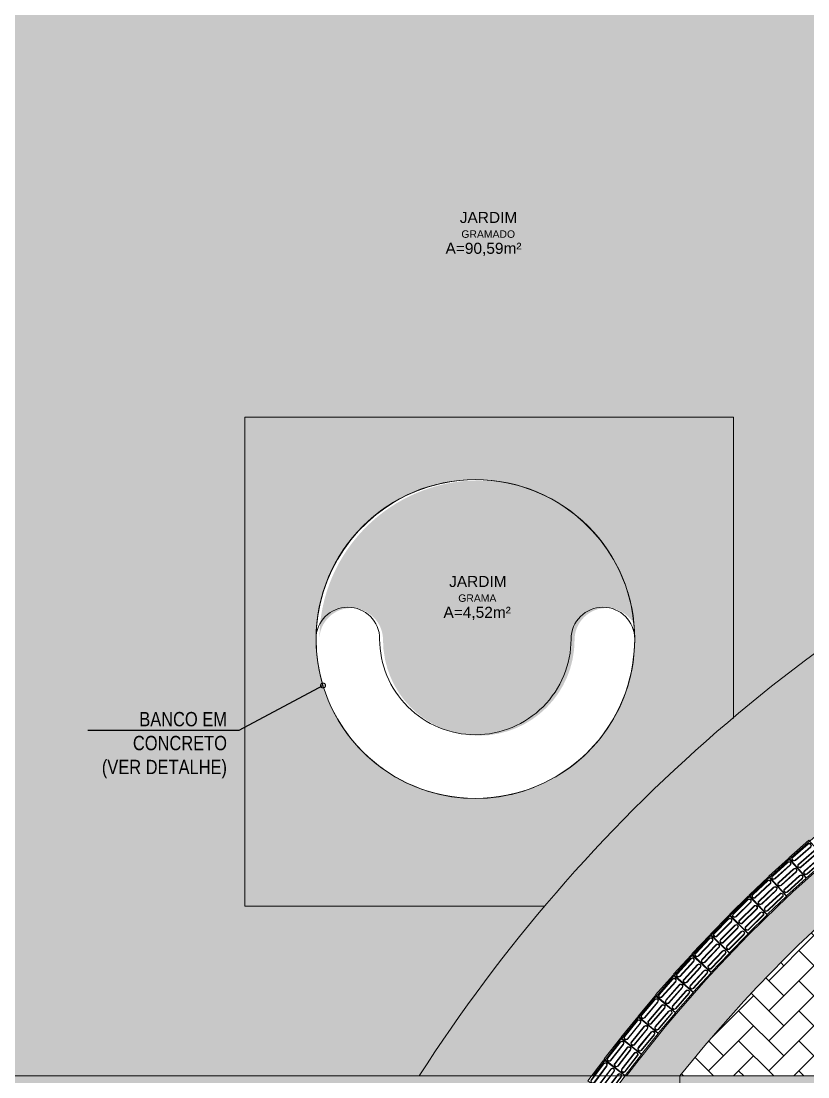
# Model space of a CAD drawing. Header units: inches. Extents: x 44782 to 44933, y 6798 to 6838.
# Drawn here: x 44794.42 to 44801.82, y 6803.63 to 6813.56 of the extents above; entities that cross this region are included whole.
import ezdxf
from ezdxf import colors
from ezdxf.entities.mleader import LeaderData, LeaderLine
from ezdxf.math import Vec2, Vec3

# ---------------------------------------------------------------- set-up
doc = ezdxf.new("R2010")
doc.units = ezdxf.units.IN
doc.header["$MEASUREMENT"] = 0
doc.linetypes.add('HIDDEN', pattern=[9.524999999999999, 6.349999999999999, -3.174999999999999])
for name, color, linetype, lineweight in [('at_Entity', 7, 'Continuous', 9), ('at_Text', 7, 'Continuous', 9), ('PISO TATIL', 30, 'Continuous', 0)]:
    doc.layers.add(name, color=color, linetype=linetype, lineweight=lineweight)
for name, color, linetype in [('H. PAVER CINZA 1', 252, 'Continuous'), ('PONTO DENTISTA', 7, 'Continuous'), ('TEXTO01', 7, 'Continuous')]:
    doc.layers.add(name, color=color, linetype=linetype)
doc.styles.add('ARIAL', font='ARIALN.TTF', dxfattribs={"height": 0.18})
doc.styles.get("Standard").update_dxf_attribs({"font": 'txt.shx', "height": 0.18})

# ---------------------------------------------------------------- blocks, each defined once
blk = doc.blocks.new('_DotSmall')
at = {"color": 0, "linetype": 'ByBlock', "const_width": 0.5}
blk.add_lwpolyline([(-0.0625, 0, 1), (0.0625, 0, 1)], format="xyb", close=True, dxfattribs=at)
blk = doc.blocks.new('A$C4E6C04E1')
at = {"layer": 'at_Entity', "color": 160, "true_color": 0x003fff}
for p, q in [((-2.89073796e-07, 0.2498486956301349), (-2.89073796e-07, -6.4201231e-08)), ((-2.89073796e-07, 0.2498486956301349), (0.2498484707684838, 0.2498486956301349)), ((0.0285841028162395, 0.2307924342876504), (0.2191467162483605, 0.2307924342876504)), ((0.0285841028453433, 0.2265577095440676), (0.2191467162774643, 0.2265577095440676)), ((0.2498484707684838, 0.2498486956301349), (0.2498484707684838, -6.4201231e-08)), ((0.2191467162774643, 0.1947972739726538), (0.0285841028453433, 0.1947972739726538)), ((0.2191467162774643, 0.190562549229071), (0.0285841028453433, 0.190562549229071)), ((0.0285841028162395, 0.1460979394287278), (0.2191467162483605, 0.1460979394287278)), ((0.0285841028598952, 0.1418632146869641), (0.2191467162920162, 0.1418632146869641)), ((0.2191467162483605, 0.1101027791155502), (0.0285841028162395, 0.1101027791155502)), ((0.2191467162483605, 0.1058680543719674), (0.0285841028162395, 0.1058680543719674)), ((0.0285841028162395, 0.0614034445716243), (0.2191467162483605, 0.0614034445716243)), ((0.0285841028453433, 0.0571687198298605), (0.2191467162774643, 0.0571687198298605)), ((0.2191467162774643, 0.0254082842566277), (0.0285841028453433, 0.0254082842566277)), ((0.2191467162483605, 0.0211735595130449), (0.0285841028162395, 0.0211735595130449)), ((0.2498484707684838, -6.4201231e-08), (-2.89073796e-07, -6.4201231e-08))]:
    blk.add_line(p, q, dxfattribs=at)
for centre, radius, start, end in [((0.0285841024015099, 0.2106774922976911), 0.0201149419897556, 89.99999881855739, 180.000001525891), ((0.0285841024015099, 0.2106774912190303), 0.0201149419897575, 179.9999984741089, 270.0000011814426), ((0.0285841025179252, 0.2106774921830947), 0.0158802173603377, 89.99999881855739, 180.000001525891), ((0.0285841025179252, 0.2106774913336267), 0.0158802173603358, 179.9999984741089, 270.0000011814426), ((0.2191467169832322, 0.2106774751682678), 0.0201149552111158, 0.2554665375893367, 90.00000157497892), ((0.2191467167067458, 0.2106774928961386), 0.0158802218643174, 0.2554593513115338, 90.00000118144264), ((0.219146735376853, 0.2106775311603997), 0.0158802306261481, 270.5107862499373, 0.2553216274590782), ((0.2191467212469433, 0.2106775126703724), 0.0201149525809934, 270.5108295669148, 0.2553597748014402), ((0.0285841024015099, 0.1259829974387685), 0.0201149419897556, 89.99999881855739, 180.000001525891), ((0.0285841024015099, 0.1259829963619268), 0.0201149419897575, 179.9999984741089, 270.0000011814426), ((0.0285841025179252, 0.1259829973259912), 0.0158802173603377, 89.99999881855739, 180.000001525891), ((0.0285841025179252, 0.1259829964747041), 0.0158802173603358, 179.9999984741089, 270.0000011814426), ((0.2191467169832322, 0.1259829803093453), 0.0201149552111158, 0.2554665375893367, 90.00000157497892), ((0.2191467167067458, 0.125982998039035), 0.0158802218643174, 0.2554593513115338, 90.00000118144264), ((0.219146735376853, 0.1259830363014771), 0.0158802306261481, 270.5107862499373, 0.2553216274590782), ((0.2191467212469433, 0.1259830178114498), 0.0201149525809934, 270.5108295669148, 0.2553597748014402), ((0.0285841024015099, 0.041288502581665), 0.0201149419897556, 89.99999881855739, 180.000001525891), ((0.0285841024015099, 0.0412885015030042), 0.0201149419897575, 179.9999984741089, 270.0000011814426), ((0.0285841025179252, 0.0412885024688876), 0.0158802173603377, 89.99999881855739, 180.000001525891), ((0.0285841025179252, 0.0412885016176006), 0.0158802173603358, 179.9999984741089, 270.0000011814426), ((0.2191467169832322, 0.0412884854522417), 0.0201149552111158, 0.2554665375893367, 90.00000157497892), ((0.2191467167067458, 0.0412885031801125), 0.0158802218643174, 0.2554593513115338, 90.00000118144264), ((0.219146735376853, 0.0412885414425546), 0.0158802306261481, 270.5107862499373, 0.2553216274590782), ((0.2191467212469433, 0.0412885229543463), 0.0201149525809934, 270.5108295669148, 0.2553597748014402)]:
    blk.add_arc(centre, radius, start, end, dxfattribs=at)

msp = doc.modelspace()

# ---------------------------------------------------------------- hatches: boundary and pattern name
h = msp.add_hatch(color=68)
h.dxf.hatch_style = 1
edge = h.paths.add_edge_path()
edge.add_line((44804.56307351679, 6814.384272501815), (44793.31617792632, 6814.384272501815))
edge.add_line((44793.31617792632, 6814.384272501815), (44793.31617792632, 6814.682447869275))
edge.add_line((44793.31617792632, 6814.682447869275), (44792.46551903125, 6814.682447869275))
edge.add_line((44792.46551903125, 6814.682447869275), (44792.46551903125, 6803.636768700498))
edge.add_line((44792.46551903125, 6803.636768700498), (44798.16197113465, 6803.636768700498))
edge.add_arc((44810.78573673676, 6795.554973713457), 14.9891583549445, 139.7771852354234, 147.3724343431842, ccw=False)
edge.add_line((44799.3409304824, 6805.234399212409), (44796.51990321778, 6805.234399212409))
edge.add_line((44796.51990321778, 6805.234399212409), (44796.51990321778, 6809.83472865995))
edge.add_line((44796.51990321778, 6809.83472865995), (44801.11811659842, 6809.83472865995))
edge.add_line((44801.11811659842, 6809.83472865995), (44801.11811659842, 6807.009753896873))
edge.add_arc((44810.78573673675, 6795.554973713481), 14.9891583549256, 114.5284022503092, 130.1637396996153, ccw=False)
edge.add_line((44804.56307351679, 6809.191444321376), (44804.56307351679, 6814.384272501815))
h = msp.add_hatch(color=68)
h.dxf.hatch_style = 1
h.paths.add_polyline_path([(44798.72194818652, 6809.239222720659, 0.4142000008734682), (44797.22186957171, 6807.73906964709, -0.4141994033081028), (44797.5214616104, 6808.038677167751, -0.4147976946454041), (44797.82108305729, 6807.73848775538, 0.999676724555532), (44799.62295850093, 6807.739070176077, -0.4141988861799323), (44799.92255053961, 6808.038677167751, -0.4132509013691813), (44800.22217013043, 6807.74007018885, 0.4140325015603662)])
h = msp.add_hatch()
h.set_pattern_fill('AR-HBONE', color=256, scale=0.05)
h.set_pattern_definition([(45, (-70.98186954078119, 20.55019380461999), (2.220446049250313e-17, 0.282842712474619), [0.6000000000000001, -0.2]), (135, (-70.84044818453118, 20.69161516086999), (2.220446049250313e-17, 0.282842712474619), [0.6000000000000001, -0.2])])
h.paths.add_polyline_path([(44800.61449267546, 6803.636768700503), (44804.91222455585, 6803.636768700503, -0.3246670528228213), (44816.65851193546, 6803.636768700503), (44820.95835988275, 6803.636768700503, 0.4825218990548895)])
at = {"layer": 'H. PAVER CINZA 1'}
h = msp.add_hatch(color=256, dxfattribs=at)
h.paths.add_polyline_path([(44801.12093165094, 6809.837545007931), (44796.51990321778, 6809.837545007931), (44796.51990321778, 6805.234399212409), (44799.36987296975, 6805.234399212409), (44799.51155681268, 6805.404721278904), (44799.56678767032, 6805.471543798009), (44799.62025106849, 6805.532417964256), (44799.70943103049, 6805.63446926098), (44799.75735028373, 6805.689632122269), (44799.76347949054, 6805.696318529705), (44799.7742891827, 6805.708688383612), (44799.98390805746, 6805.937363519729), (44800.05815089107, 6806.013768765951), (44800.22528736783, 6806.18721227956), (44800.34174229828, 6806.299432485269), (44800.35656383487, 6806.314254021844), (44800.38464674642, 6806.340776771663), (44800.39637547545, 6806.352079001454), (44800.42220206837, 6806.379892255358), (44800.43794419734, 6806.392136133458), (44800.45819722868, 6806.41165269093), (44800.50689656322, 6806.458234663104), (44800.69534181428, 6806.633975739936), (44800.79426233772, 6806.720853764879), (44800.80120993286, 6806.72713968428), (44800.82968480548, 6806.751963932212), (44800.93883848698, 6806.847829339448), (44800.98664630071, 6806.887546600085), (44801.00447672051, 6806.902880761108), (44801.11669692618, 6806.99604470545), (44801.12093165094, 6807.000279430195)])
edge = h.paths.add_edge_path(flags=16)
edge.add_arc((44798.6912591934, 6807.748768496244), 1.500152707914821, -159.9070609100811, 0, ccw=False)
edge.add_arc((44797.28159074739, 6807.238332370647), 0.004999999998003, 120.36954578436149, 279.4407510871378, ccw=False)
edge.add_arc((44798.6912591934, 6807.748768496252), 1.500152707914834, 180.0000000002779, 199.7173577634437, ccw=False)
edge.add_arc((44798.6912591934, 6807.748768496244), 1.500152707914821, 0, 180, ccw=False)
h.paths.add_polyline_path([(44796.51990321778, 6806.703058766453), (44796.51990321778, 6807.139056947444)], flags=17)
for points in [[(44821.77327075401, 6803.636768700519), (44823.41088142357, 6803.636768700519, 0.1438635428231175), (44817.0097790414, 6809.191444321401), (44817.0097790414, 6809.485577620944), (44816.50827118535, 6809.485577620944), (44814.70961431764, 6809.485577620944), (44814.70961431764, 6809.604077367524), (44811.58629956853, 6809.604077367524), (44809.9865529897, 6809.604077367524), (44806.86112217369, 6809.604077367524), (44806.86112217369, 6809.485577620944), (44805.06246530598, 6809.485577620944), (44804.56307351681, 6809.485577620944), (44804.56307351681, 6809.191444321397, 0.144298322606379), (44798.16197113466, 6803.636768700519), (44799.79857664627, 6803.636768700519, -0.5057446233203657)], [(44800.11300709379, 6803.636768700498), (44800.61660874236, 6803.636768700498, -0.4825218990548947), (44820.96047594965, 6803.636768700498), (44821.46309222171, 6803.636768700498, 0.4971506678949753)]]:
    msp.add_hatch(color=256, dxfattribs=at).paths.add_polyline_path(points)
h = msp.add_hatch(color=256, dxfattribs=at)
h.paths.add_polyline_path([(44800.61449267545, 6802.987136161222), (44800.41361918491, 6802.987136161222), (44800.16377042507, 6802.98713616122), (44799.91393329151, 6802.987136161219), (44799.66393329153, 6802.987136161219), (44799.41393329153, 6802.987136161219), (44799.16392166525, 6802.987136161219), (44798.91407290541, 6802.987136161215), (44798.66422414557, 6802.987136161219), (44798.41437538573, 6802.987136161217), (44798.16452662589, 6802.987136161219), (44797.91467786604, 6802.987136161217), (44797.6648291062, 6802.987136161215), (44797.41498034636, 6802.987136161213), (44797.16513158652, 6802.987136161213), (44796.91528282667, 6802.987136161209), (44796.66543406683, 6802.987136161213), (44796.41558530699, 6802.987136161211), (44796.16573654715, 6802.987136161213), (44795.91588778731, 6802.987136161211), (44795.66603902746, 6802.987136161209), (44795.41619026762, 6802.987136161208), (44795.16634150778, 6802.987136161208), (44794.91649274794, 6802.987136161204), (44794.66664398809, 6802.987136161208), (44794.41679522825, 6802.987136161206), (44794.16694646841, 6802.987136161208), (44793.91709770857, 6802.987136161206), (44793.66724894872, 6802.987136161204), (44793.41740018888, 6802.987136161202), (44793.16755142904, 6802.987136161219), (44792.9177026692, 6802.987136161215), (44792.66785390936, 6802.987136161219), (44792.41800514951, 6802.987136161217), (44785.31527828112, 6802.987136161219), (44785.31527828112, 6800.63618583177), (44800.61449267545, 6800.63618583177)])
h.paths.add_polyline_path([(44799.4137704251, 6803.486822054601), (44799.66377042508, 6803.486822054601), (44799.8839498579, 6803.486822054601), (44799.74770879795, 6803.589827315618), (44799.78319890353, 6803.636768700498), (44785.31527828112, 6803.637826733949), (44785.31527828112, 6803.237890089245), (44792.41800514951, 6803.236832055793), (44792.41800514951, 6803.236984921048), (44792.66785390936, 6803.236984921048), (44792.9177026692, 6803.23698492105), (44793.16755142904, 6803.236984921046), (44793.41740018888, 6803.23698492105), (44793.66724894872, 6803.236984921034), (44793.91709770857, 6803.236984921035), (44794.16694646841, 6803.236984921037), (44794.41679522825, 6803.236984921039), (44794.66664398809, 6803.236984921037), (44794.91649274794, 6803.236984921039), (44795.16634150778, 6803.236984921035), (44795.41619026762, 6803.236984921039), (44795.66603902746, 6803.236984921039), (44795.91588778731, 6803.236984921041), (44796.16573654715, 6803.236984921043), (44796.41558530699, 6803.236984921044), (44796.66543406683, 6803.236984921043), (44796.91528282667, 6803.236984921044), (44797.16513158652, 6803.236984921041), (44797.41498034636, 6803.236984921044), (44797.6648291062, 6803.236984921044), (44797.91467786604, 6803.236984921046), (44798.16452662589, 6803.236984921048), (44798.41437538573, 6803.23698492105), (44798.66422414557, 6803.236984921048), (44798.91407290541, 6803.23698492105), (44799.16392166525, 6803.236984921046), (44799.4137704251, 6803.23698492105)])
h.paths.add_polyline_path([(44800.61449267545, 6803.636768700498), (44800.09641936831, 6803.636768700498), (44799.98305197815, 6803.486822054601), (44800.16377042507, 6803.486822054601), (44800.16377042507, 6803.236984921052), (44800.41361918491, 6803.236984921052), (44800.61449267545, 6803.236984921054)])
h.paths.add_polyline_path([(44804.91222455584, 6803.636768700498), (44800.61449267545, 6803.636768700498), (44800.61449267545, 6803.236984921054), (44800.66346794475, 6803.236984921054), (44800.91331670459, 6803.236984921052), (44801.16316546444, 6803.236984921054), (44801.41301422428, 6803.23698492105), (44801.66286298412, 6803.236984921054), (44801.91271174396, 6803.236984921054), (44802.16256050381, 6803.236984921055), (44802.41240926365, 6803.236984921057), (44802.66225802349, 6803.236984921059), (44802.91210678333, 6803.236984921057), (44803.16195554318, 6803.236984921059), (44803.41180430302, 6803.236984921055), (44803.66165306286, 6803.236984921059), (44803.9115018227, 6803.236984921059), (44804.16135058254, 6803.236984921061), (44804.41119934239, 6803.236984921063), (44804.66104810223, 6803.236984921065), (44804.91222455584, 6803.236984921063)])
h.paths.add_polyline_path([(44802.31115637546, 6800.798593616315), (44803.18931294888, 6800.798593616315), (44803.18931294888, 6800.959843774677), (44802.31115637546, 6800.959843774677)])

# ---------------------------------------------------------------- linework, layer by layer
at = {"layer": 'at_Entity', "color": 252, "true_color": 0x989898}
for p, q in [((44796.51990321778, 6809.83472865995), (44796.51990321778, 6809.246462060862)), ((44796.51990321778, 6809.83472865995), (44801.11811659842, 6809.83472865995)), ((44801.11811659842, 6809.83472865995), (44801.11811659842, 6809.246462060862)), ((44801.11811659842, 6809.83472865995), (44801.11811659842, 6809.246462060862)), ((44796.51990321778, 6809.246462060862), (44796.51990321778, 6809.242229927057)), ((44796.51990321778, 6809.242229927057), (44796.51990321778, 6809.229533525638)), ((44796.51990321778, 6809.229533525638), (44796.51990321778, 6809.208372856605)), ((44796.51990321778, 6809.208372856605), (44796.51990321778, 6809.178747919961)), ((44796.51990321778, 6809.178747919961), (44796.51990321778, 6809.142774782606)), ((44798.24872987768, 6809.178747919961), (44798.14292653252, 6809.142774782606)), ((44798.24872987768, 6809.178747919961), (44798.14292653252, 6809.142774782606)), ((44798.35664928974, 6809.208372856605), (44798.24872987768, 6809.178747919961)), ((44798.35664928974, 6809.208372856605), (44798.24872987768, 6809.178747919961)), ((44798.46668476871, 6809.229533525638), (44798.35664928974, 6809.208372856605)), ((44798.46668476871, 6809.229533525638), (44798.35664928974, 6809.208372856605)), ((44799.13324584322, 6809.178747919961), (44799.23904918837, 6809.142774782606)), ((44801.11811659842, 6809.246462060862), (44801.11811659842, 6809.242229927057)), ((44801.11811659842, 6809.246462060862), (44801.11811659842, 6809.242229927057)), ((44801.11811659842, 6809.242229927057), (44801.11811659842, 6809.229533525638)), ((44801.11811659842, 6809.242229927057), (44801.11811659842, 6809.229533525638)), ((44801.11811659842, 6809.229533525638), (44801.11811659842, 6809.208372856605)), ((44801.11811659842, 6809.229533525638), (44801.11811659842, 6809.208372856605)), ((44801.11811659842, 6809.208372856605), (44801.11811659842, 6809.178747919961)), ((44801.11811659842, 6809.208372856605), (44801.11811659842, 6809.178747919961)), ((44801.11811659842, 6809.178747919961), (44801.11811659842, 6809.142774782606)), ((44801.11811659842, 6809.178747919961), (44801.11811659842, 6809.142774782606)), ((44796.51990321778, 6809.142774782606), (44796.51990321778, 6809.096221310736)), ((44796.51990321778, 6809.096221310736), (44796.51990321778, 6809.045435705058)), ((44798.03923925426, 6809.096221310736), (44797.93978410982, 6809.045435705058)), ((44798.03923925426, 6809.096221310736), (44797.93978410982, 6809.045435705058)), ((44798.14292653252, 6809.142774782606), (44798.03923925426, 6809.096221310736)), ((44798.14292653252, 6809.142774782606), (44798.03923925426, 6809.096221310736)), ((44799.23904918837, 6809.142774782606), (44799.34062039971, 6809.096221310736)), ((44801.11811659842, 6809.142774782606), (44801.11811659842, 6809.096221310736)), ((44801.11811659842, 6809.142774782606), (44801.11811659842, 6809.096221310736)), ((44801.11811659842, 6809.096221310736), (44801.11811659842, 6809.045435705058)), ((44801.11811659842, 6809.096221310736), (44801.11811659842, 6809.045435705058)), ((44796.51990321778, 6809.045435705058), (44796.51990321778, 6808.984069764867)), ((44796.51990321778, 6808.984069764867), (44796.51990321778, 6808.918471690867)), ((44797.84667716607, 6808.984069764867), (44797.75568628924, 6808.918471690867)), ((44797.84667716607, 6808.984069764867), (44797.75568628924, 6808.918471690867)), ((44797.93978410982, 6809.045435705058), (44797.84667716607, 6808.984069764867)), ((44797.93978410982, 6809.045435705058), (44797.84667716607, 6808.984069764867)), ((44799.53529855482, 6808.984069764867), (44799.62628943166, 6808.918471690867)), ((44801.11811659842, 6809.045435705058), (44801.11811659842, 6808.984069764867)), ((44801.11811659842, 6809.045435705058), (44801.11811659842, 6808.984069764867)), ((44801.11811659842, 6808.984069764867), (44801.11811659842, 6808.918471690867)), ((44801.11811659842, 6808.984069764867), (44801.11811659842, 6808.918471690867)), ((44796.51990321778, 6808.918471690867), (44796.51990321778, 6808.844409349256)), ((44797.75568628924, 6808.918471690867), (44797.67104361312, 6808.844409349256)), ((44797.75568628924, 6808.918471690867), (44797.67104361312, 6808.844409349256)), ((44799.62628943166, 6808.918471690867), (44799.71093210778, 6808.844409349256)), ((44801.11811659842, 6808.918471690867), (44801.11811659842, 6808.844409349256)), ((44801.11811659842, 6808.918471690867), (44801.11811659842, 6808.844409349256)), ((44796.51990321778, 6808.844409349256), (44796.51990321778, 6808.766114873837)), ((44796.51990321778, 6808.766114873837), (44796.51990321778, 6808.681472197712)), ((44797.59063307078, 6808.766114873837), (44797.51868679609, 6808.681472197712)), ((44797.59063307078, 6808.766114873837), (44797.51868679609, 6808.681472197712)), ((44797.67104361312, 6808.844409349256), (44797.59063307078, 6808.766114873837)), ((44797.67104361312, 6808.844409349256), (44797.59063307078, 6808.766114873837)), ((44799.71093210778, 6808.844409349256), (44799.78922658321, 6808.766114873837)), ((44799.78922658321, 6808.766114873837), (44799.86328892481, 6808.681472197712)), ((44801.11811659842, 6808.844409349256), (44801.11811659842, 6808.766114873837)), ((44801.11811659842, 6808.844409349256), (44801.11811659842, 6808.766114873837)), ((44801.11811659842, 6808.766114873837), (44801.11811659842, 6808.681472197712)), ((44801.11811659842, 6808.766114873837), (44801.11811659842, 6808.681472197712)), ((44796.51990321778, 6808.681472197712), (44796.51990321778, 6808.590481320873)), ((44797.51868679609, 6808.681472197712), (44797.45097265518, 6808.590481320873)), ((44797.51868679609, 6808.681472197712), (44797.45097265518, 6808.590481320873)), ((44799.86328892481, 6808.681472197712), (44799.92888699881, 6808.590481320873)), ((44801.11811659842, 6808.681472197712), (44801.11811659842, 6808.590481320873)), ((44801.11811659842, 6808.681472197712), (44801.11811659842, 6808.590481320873)), ((44796.51990321778, 6808.590481320873), (44796.51990321778, 6808.495258310229)), ((44797.45097265518, 6808.590481320873), (44797.39172278188, 6808.495258310229)), ((44797.45097265518, 6808.590481320873), (44797.39172278188, 6808.495258310229)), ((44799.92888699881, 6808.590481320873), (44799.98813687211, 6808.495258310229)), ((44801.11811659842, 6808.590481320873), (44801.11811659842, 6808.495258310229)), ((44801.11811659842, 6808.590481320873), (44801.11811659842, 6808.495258310229)), ((44796.51990321778, 6808.495258310229), (44796.51990321778, 6808.395803165778)), ((44797.39172278188, 6808.495258310229), (44797.33882110932, 6808.395803165778)), ((44797.39172278188, 6808.495258310229), (44797.33882110932, 6808.395803165778)), ((44799.98813687211, 6808.495258310229), (44800.04103854468, 6808.395803165778)), ((44801.11811659842, 6808.495258310229), (44801.11811659842, 6808.395803165778)), ((44801.11811659842, 6808.495258310229), (44801.11811659842, 6808.395803165778)), ((44796.51990321778, 6808.395803165778), (44796.51990321778, 6808.294231954426)), ((44797.33882110932, 6808.395803165778), (44797.29438370433, 6808.294231954426)), ((44797.33882110932, 6808.395803165778), (44797.29438370433, 6808.294231954426)), ((44801.11811659842, 6808.395803165778), (44801.11811659842, 6808.294231954426)), ((44801.11811659842, 6808.395803165778), (44801.11811659842, 6808.294231954426)), ((44796.51990321778, 6808.294231954426), (44796.51990321778, 6808.188428609266)), ((44797.29438370433, 6808.294231954426), (44797.25841056698, 6808.188428609266)), ((44797.29438370433, 6808.294231954426), (44797.25841056698, 6808.188428609266)), ((44796.51990321778, 6808.188428609266), (44796.51990321778, 6808.080509197203)), ((44797.25841056698, 6808.188428609266), (44797.22878563035, 6808.080509197203)), ((44797.25841056698, 6808.188428609266), (44797.22878563035, 6808.080509197203)), ((44800.12356515392, 6808.188428609266), (44800.15319009057, 6808.080509197203)), ((44796.51990321778, 6808.080509197203), (44796.51990321778, 6807.968357651333)), ((44797.22878563035, 6808.080509197203), (44797.20762496131, 6807.968357651333)), ((44797.22878563035, 6808.080509197203), (44797.20762496131, 6807.968357651333)), ((44800.15319009057, 6808.080509197203), (44800.17223469268, 6807.968357651333)), ((44796.51990321778, 6807.968357651333), (44796.51990321778, 6807.858322172368)), ((44797.20762496131, 6807.968357651333), (44797.19492855988, 6807.858322172368)), ((44797.20762496131, 6807.968357651333), (44797.19492855988, 6807.858322172368)), ((44800.17223469268, 6807.968357651333), (44800.1849310941, 6807.858322172368)), ((44796.51990321778, 6807.858322172368), (44796.51990321778, 6807.746170626498)), ((44797.19492855988, 6807.858322172368), (44797.19069642609, 6807.746170626498)), ((44797.19492855988, 6807.858322172368), (44797.19069642609, 6807.746170626498)), ((44800.1849310941, 6807.858322172368), (44800.1891632279, 6807.746170626498)), ((44796.51990321778, 6807.746170626498), (44796.51990321778, 6807.634019080629)), ((44797.19069642609, 6807.746170626498), (44797.19492855988, 6807.634019080629)), ((44797.19069642609, 6807.746170626498), (44797.19492855988, 6807.634019080629)), ((44800.1891632279, 6807.746170626498), (44800.1849310941, 6807.634019080629)), ((44796.51990321778, 6807.634019080629), (44796.51990321778, 6807.52186753476)), ((44797.19492855988, 6807.634019080629), (44797.20762496131, 6807.52186753476)), ((44797.19492855988, 6807.634019080629), (44797.20762496131, 6807.52186753476)), ((44800.1849310941, 6807.634019080629), (44800.17223469268, 6807.52186753476)), ((44796.51990321778, 6807.52186753476), (44796.51990321778, 6807.411832055795)), ((44797.20762496131, 6807.52186753476), (44797.22878563035, 6807.411832055795)), ((44797.20762496131, 6807.52186753476), (44797.22878563035, 6807.411832055795)), ((44800.17223469268, 6807.52186753476), (44800.15319009057, 6807.411832055795)), ((44796.51990321778, 6807.411832055795), (44796.51990321778, 6807.303912643732)), ((44797.22878563035, 6807.411832055795), (44797.25841056698, 6807.303912643732)), ((44797.22878563035, 6807.411832055795), (44797.25841056698, 6807.303912643732)), ((44800.15319009057, 6807.411832055795), (44800.12356515392, 6807.303912643732)), ((44796.51990321778, 6807.303912643732), (44796.51990321778, 6807.198109298572)), ((44800.12356515392, 6807.303912643732), (44800.08547594966, 6807.198109298572)), ((44796.51990321778, 6807.198109298572), (44796.51990321778, 6807.094422020316)), ((44800.08547594966, 6807.198109298572), (44800.04103854468, 6807.094422020316)), ((44796.51990321778, 6807.094422020316), (44796.51990321778, 6806.997082942768)), ((44797.33882110932, 6807.094422020316), (44797.39172278188, 6806.997082942768)), ((44797.33882110932, 6807.094422020316), (44797.39172278188, 6806.997082942768)), ((44800.04103854468, 6807.094422020316), (44799.99660113972, 6807.009779344188)), ((44796.51990321778, 6806.997082942768), (44796.51990321778, 6806.901859932124)), ((44797.39172278188, 6806.997082942768), (44797.45097265518, 6806.901859932124)), ((44797.39172278188, 6806.997082942768), (44797.45097265518, 6806.901859932124)), ((44799.98813687211, 6806.997082942768), (44799.92888699881, 6806.901859932124)), ((44799.99660113972, 6807.009779344188), (44799.98813687211, 6806.997082942768)), ((44796.51990321778, 6806.901859932124), (44796.51990321778, 6806.810869055287)), ((44797.45097265518, 6806.901859932124), (44797.51868679609, 6806.810869055287)), ((44797.45097265518, 6806.901859932124), (44797.51868679609, 6806.810869055287)), ((44799.92888699881, 6806.901859932124), (44799.86328892481, 6806.810869055287)), ((44796.51990321778, 6806.810869055287), (44796.51990321778, 6806.726226379162)), ((44797.51868679609, 6806.810869055287), (44797.59063307078, 6806.726226379162)), ((44797.51868679609, 6806.810869055287), (44797.59063307078, 6806.726226379162)), ((44799.83154792127, 6806.774895917934), (44799.78922658321, 6806.726226379162)), ((44799.86328892481, 6806.810869055287), (44799.83154792127, 6806.774895917934)), ((44796.51990321778, 6806.726226379162), (44796.51990321778, 6806.64581583684)), ((44797.59063307078, 6806.726226379162), (44797.67104361312, 6806.64581583684)), ((44797.59063307078, 6806.726226379162), (44797.67104361312, 6806.64581583684)), ((44799.78922658321, 6806.726226379162), (44799.71093210778, 6806.64581583684)), ((44796.51990321778, 6806.64581583684), (44796.51990321778, 6806.573869562128)), ((44796.51990321778, 6806.573869562128), (44796.51990321778, 6806.506155421228)), ((44797.67104361312, 6806.64581583684), (44797.75568628924, 6806.573869562128)), ((44797.67104361312, 6806.64581583684), (44797.75568628924, 6806.573869562128)), ((44797.75568628924, 6806.573869562128), (44797.84667716607, 6806.506155421228)), ((44797.75568628924, 6806.573869562128), (44797.84667716607, 6806.506155421228)), ((44799.62628943166, 6806.573869562128), (44799.57127169217, 6806.533664290968)), ((44799.71093210778, 6806.64581583684), (44799.62628943166, 6806.573869562128)), ((44796.51990321778, 6806.506155421228), (44796.51990321778, 6806.446905547939)), ((44797.84667716607, 6806.506155421228), (44797.93978410982, 6806.446905547939)), ((44797.84667716607, 6806.506155421228), (44797.93978410982, 6806.446905547939)), ((44799.53529855482, 6806.506155421228), (44799.44007554418, 6806.446905547939)), ((44799.57127169217, 6806.533664290968), (44799.53529855482, 6806.506155421228)), ((44796.51990321778, 6806.446905547939), (44796.51990321778, 6806.394003875358)), ((44796.51990321778, 6806.394003875358), (44796.51990321778, 6806.349566470391)), ((44797.93978410982, 6806.446905547939), (44798.03923925426, 6806.394003875358)), ((44797.93978410982, 6806.446905547939), (44798.03923925426, 6806.394003875358)), ((44798.03923925426, 6806.394003875358), (44798.14292653252, 6806.349566470391)), ((44798.03923925426, 6806.394003875358), (44798.14292653252, 6806.349566470391)), ((44796.51990321778, 6806.349566470391), (44796.51990321778, 6806.313593333037)), ((44796.51990321778, 6806.313593333037), (44796.51990321778, 6806.283968396391)), ((44796.51990321778, 6806.283968396391), (44796.51990321778, 6806.262807727359)), ((44798.14292653252, 6806.349566470391), (44798.24872987768, 6806.313593333037)), ((44798.14292653252, 6806.349566470391), (44798.24872987768, 6806.313593333037)), ((44798.24872987768, 6806.313593333037), (44798.35664928974, 6806.283968396391)), ((44798.24872987768, 6806.313593333037), (44798.35664928974, 6806.283968396391)), ((44798.35664928974, 6806.283968396391), (44798.46668476871, 6806.262807727359)), ((44798.35664928974, 6806.283968396391), (44798.46668476871, 6806.262807727359)), ((44799.02321036424, 6806.283968396391), (44798.91317488528, 6806.262807727359)), ((44799.02955856495, 6806.286084463295), (44799.02321036424, 6806.283968396391)), ((44799.13324584322, 6806.313593333037), (44799.02955856495, 6806.286084463295)), ((44799.23904918837, 6806.349566470391), (44799.13324584322, 6806.313593333037)), ((44796.51990321778, 6806.262807727359), (44796.51990321778, 6806.250111325941)), ((44796.51990321778, 6806.250111325941), (44796.51990321778, 6806.245879192134)), ((44796.51990321778, 6806.245879192134), (44796.51990321778, 6806.032156434913)), ((44798.46668476871, 6806.262807727359), (44798.57883631458, 6806.250111325941)), ((44798.46668476871, 6806.262807727359), (44798.57883631458, 6806.250111325941)), ((44798.57883631458, 6806.250111325941), (44798.69098786045, 6806.245879192134)), ((44798.57883631458, 6806.250111325941), (44798.69098786045, 6806.245879192134)), ((44798.80313940632, 6806.250111325941), (44798.69098786045, 6806.245879192134)), ((44798.91317488528, 6806.262807727359), (44798.80313940632, 6806.250111325941)), ((44796.51990321778, 6806.032156434913), (44796.51990321778, 6805.771880205822)), ((44796.51990321778, 6805.771880205822), (44796.51990321778, 6805.505255776018)), ((44796.51990321778, 6805.505255776018), (44796.51990321778, 6805.234399212409)), ((44796.51990321778, 6805.234399212409), (44799.34062039971, 6805.234399212409)), ((44785.31527828112, 6803.636768700498), (44799.79769085082, 6803.636768700498)), ((44798.16197113465, 6803.636768700498), (44799.79769085082, 6803.636768700498)), ((44800.10875268558, 6803.636768700498), (44800.61660874236, 6803.636768700498)), ((44800.10875268558, 6803.636768700498), (44800.61449267545, 6803.636768700498)), ((44800.61449267545, 6803.636768700498), (44800.61449267545, 6803.437858411597)), ((44800.61449267545, 6803.636768700498), (44800.61449267545, 6803.437858411597)), ((44800.61449267545, 6803.636768700498), (44804.91222455584, 6803.636768700498))]:
    msp.add_line(p, q, dxfattribs=at)
at = {"layer": 'at_Entity', "color": 7}
for p, q in [((44801.11811659842, 6809.83472865995), (44796.51990321778, 6809.83472865995)), ((44796.51990321778, 6809.83472865995), (44796.51990321778, 6805.234399212409)), ((44801.11811659842, 6806.999199009671), (44801.11811659842, 6809.83472865995)), ((44796.51990321778, 6805.234399212409), (44799.34062039971, 6805.234399212409))]:
    msp.add_line(p, q, dxfattribs=at)
at = {"layer": 'at_Entity', "color": 0}
for p, q in [((44830.6055088944, 6803.636768700498), (44785.31527828112, 6803.636768700498)), ((44800.61449267545, 6803.636768700498), (44800.61449267545, 6800.63618583177))]:
    msp.add_line(p, q, dxfattribs=at)
for centre, radius, start, end in [((44798.68992978684, 6807.747228700121), 1.499233360740436, 89.99999921196827, 180.0000015268103), ((44798.68992986717, 6807.747228700121), 1.499233360740435, 359.9999984731896, 90.00000078803174), ((44798.68992978684, 6807.747228619778), 1.499233360740435, 179.9999984731896, 270.0000007880317), ((44798.68992986717, 6807.747228619778), 1.499233360740436, 269.9999992119683, 1.526810367399999e-06)]:
    msp.add_arc(centre, radius, start, end, dxfattribs=at)
at = {"layer": 'at_Entity', "color": 7}
for centre, radius, start, end in [((44798.68993060959, 6807.7472287002), 1.49923377292535, 90.00271476734162, 180.0000015268103), ((44798.68993069017, 6807.747230126795), 1.499232240119204, 0.005432539064282596, 90.00271791946531), ((44797.49012246613, 6807.747228668231), 0.2994247494767338, 90.00286528129384, 180.0000015760623), ((44797.49012248297, 6807.747227669958), 0.2994226676993596, 0.005724701615123793, 90.00286843341752), ((44799.88974233437, 6807.747228668231), 0.2994247494767338, 90.00286528129384, 180.0000015760623), ((44799.88974235119, 6807.747227669958), 0.2994226676993596, 0.005724701615123793, 90.00286843341752), ((44798.68992978684, 6807.747228619778), 1.499233360740435, 179.9999984731896, 270.0000007880317), ((44798.68992980287, 6807.747228635824), 0.9003864431828601, 179.9999984731896, 270.0000011820468), ((44798.68992985113, 6807.747228635824), 0.9003864431828588, 269.9999988179532, 1.526810367399999e-06), ((44798.68992986717, 6807.747228619778), 1.499233360740436, 269.9999992119683, 1.526810367399999e-06)]:
    msp.add_arc(centre, radius, start, end, dxfattribs=at)
at = {"layer": 'at_Text'}
for centre, radius, start, end in [((44810.78573673675, 6795.554973713481), 14.98915835492562, 114.5284022503046, 147.3724343432451), ((44810.78592370012, 6795.552619949209), 13.64094044833652, 36.34448039223891, 143.6555196077971), ((44810.78593359084, 6795.554096267308), 13.38977697367107, 37.13140276487377, 142.868597235145), ((44810.7864262791, 6795.550473614971), 12.99447580501946, 38.48334603725782, 141.5166539627224)]:
    msp.add_arc(centre, radius, start, end, dxfattribs=at)

# ---------------------------------------------------------------- block references
at = {"layer": 'PISO TATIL', "linetype": 'HIDDEN'}
for p, rotation in [((44801.80358186409, 6805.501582689241), 41.01995212939931), ((44801.61756384579, 6805.330513135047), 42.10076021020733), ((44801.43480572908, 6805.155965243962), 43.18156829101538), ((44801.25537254424, 6804.978001124876), 44.26237637182353), ((44801.07932813848, 6804.796684102223), 45.34318445263158), ((44800.90673515315, 6804.61207869354), 46.42399253343966), ((44800.73765500151, 6804.424250586401), 47.50480061424773), ((44800.57214784688, 6804.233266615174), 48.58560869505581), ((44800.41027258118, 6804.039194737095), 49.66641677586392), ((44800.25208680401, 6803.842104008234), 50.74722485667201), ((44800.09764680216, 6803.64206455878), 51.82803293748007), ((44799.94700752958, 6803.43914756822), 52.90884101828816)]:
    msp.add_blockref('A$C4E6C04E1', p, dxfattribs=dict(at, rotation=rotation))

# ---------------------------------------------------------------- texts
at = {"layer": 'TEXTO01', "lineweight": 9, "char_height": 0.104, "attachment_point": 1}
for s, insert in [('\\pi0.82439;{\\fArial|b0|i0|c0|p34;JARDIM\\P\\pi0.8395;\\H0.67308x;GRAMADO\\H1.1429x;\\P\\pi0.69076;\\H1.3x;A=90,59m²}', (44797.71851146087, 6811.764963406319)), ('\\pi0.82439;{\\fArial|b0|i0|c0|p34;JARDIM\\P\\pi0.91057;\\H0.67308x;GRAMA\\H1.1429x;\\P\\pi0.77156;\\H1.3x;A=4,52m²}', (44797.61822519029, 6808.340519444551))]:
    msp.add_mtext_dynamic_manual_height_columns(s, width=2.174676183127302, gutter_width=1, heights=[0], dxfattribs=dict(at, insert=insert))

# ---------------------------------------------------------------- leaders
at = {"layer": 'PONTO DENTISTA'}
ml = msp.add_multileader_mtext('Standard', dxfattribs=at)
ml.set_content('BANCO EM \\PCONCRETO\\P(VER DETALHE)', color=256, style='ARIAL')
ml.set_leader_properties()
ml.set_arrow_properties(name='DOTSMALL')
ml.build(insert=Vec2(0, 0))
ml.multileader.update_dxf_attribs({"text_left_attachment_type": 6, "text_right_attachment_type": 6, "dogleg_length": 0.05, "arrow_head_size": 0.09, "scale": 0.75})
ctx = ml.context
ctx.base_point, ctx.scale, ctx.char_height, ctx.arrow_head_size, ctx.landing_gap_size, ctx.plane_origin = Vec3(44795.11984874997, 6806.886359446351), 0.75, 0.135, 0.09, 0.07500000000000001, Vec3(44797.25674664103, 6807.309974088279)
ctx.left_attachment, ctx.right_attachment, ctx.text_align_type = 6, 6, 2
notes = []
notes.append((ctx, [(1, (1, 1, 0), (44796.46562296552, 6806.886359446351), (-1, 0), 0.03750000000000001, [(0, [(44797.25674664103, 6807.309974088279)], 0, [])])]))
ctx.mtext.insert, ctx.mtext.alignment, ctx.mtext.flow_direction = Vec3(44796.35312296552, 6807.061049078002), 3, 5
for ctx, leaders in notes:
    for number, flags, end, landing, length, lines in leaders:
        leader = LeaderData()
        leader.index, (leader.has_last_leader_line, leader.has_dogleg_vector, leader.attachment_direction) = number, flags
        leader.last_leader_point, leader.dogleg_vector, leader.dogleg_length = Vec3(end), Vec3(landing), length
        for number, points, colour, breaks in lines:
            line = LeaderLine()
            line.index, line.vertices, line.color, line.breaks = number, Vec3.list(points), colors.encode_raw_color(colour), breaks
            leader.lines.append(line)
        ctx.leaders.append(leader)

doc.saveas('drawing.dxf')
